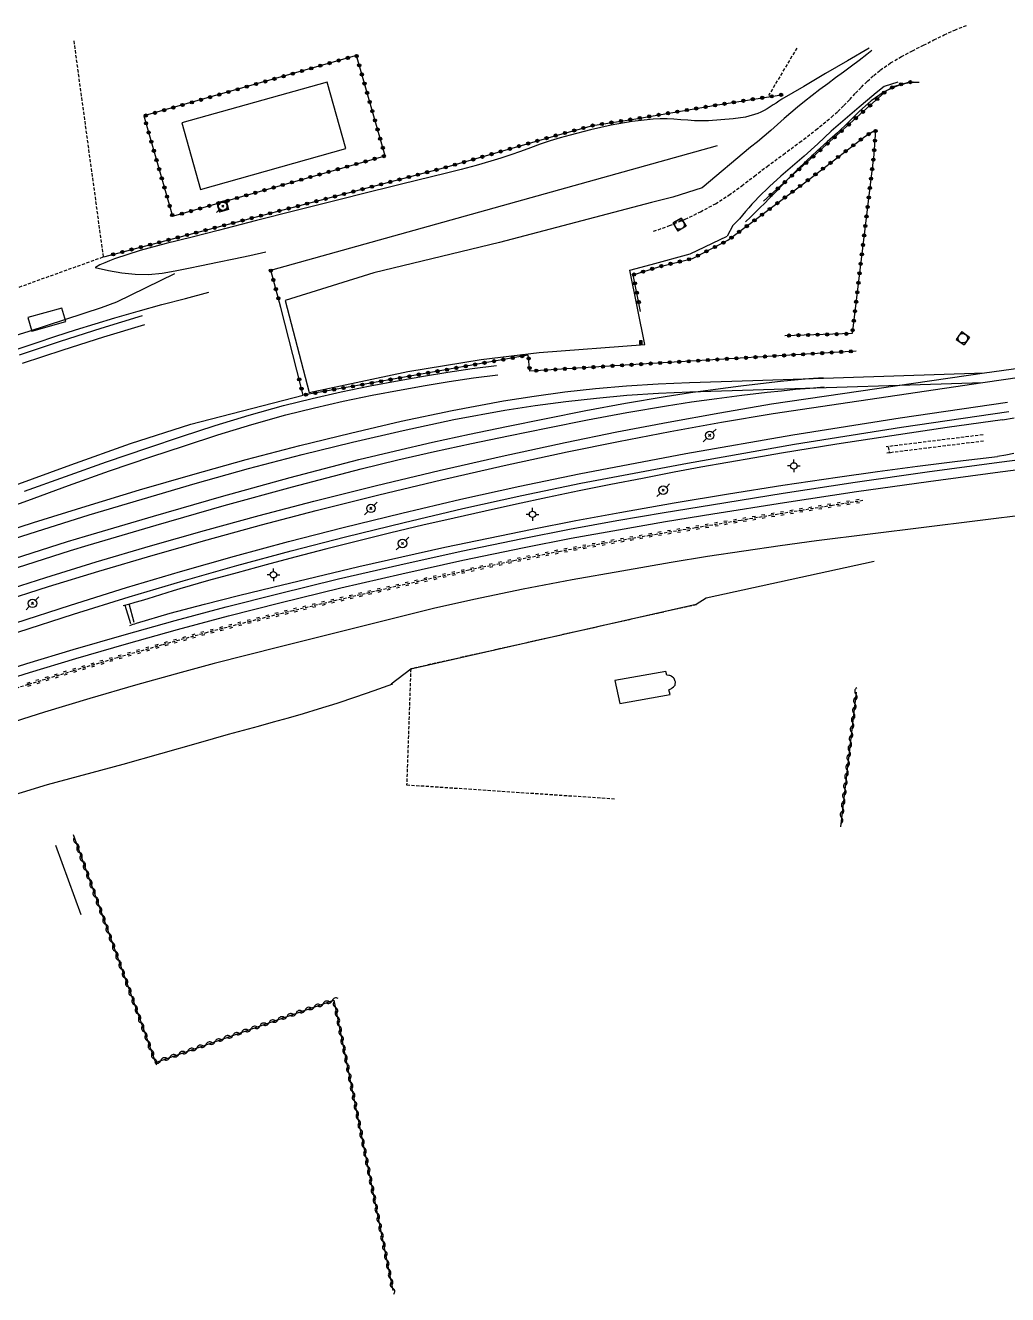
# Model space of a CAD drawing. Header units: millimetres. Extents: x 168000 to 169000, y 125998 to 127000.
# Drawn here: x 168405.4 to 168559.7, y 126371.2 to 126570.7 of the extents above; entities that cross this region are included whole.
import ezdxf

# ---------------------------------------------------------------- set-up
doc = ezdxf.new("R2010")
doc.units = ezdxf.units.MM
doc.linetypes.add('DASHED', pattern=[0.75, 0.5, -0.25])
doc.layers.get('0').update_dxf_attribs({"linetype": 'CONTINUOUS'})
for name, color, linetype in [('W0001', 6, 'DASHED'), ('W0006', 2, 'CONTINUOUS'), ('W0008', 7, 'CONTINUOUS'), ('W0017', 7, 'CONTINUOUS'), ('W0071', 7, 'CONTINUOUS'), ('W0104', 1, 'CONTINUOUS'), ('W0112', 1, 'DASHED'), ('W0211', 2, 'CONTINUOUS'), ('W0214', 2, 'CONTINUOUS'), ('W0220', 5, 'DASHED'), ('W0310', 3, 'CONTINUOUS'), ('W0323', 7, 'CONTINUOUS'), ('W0330', 7, 'CONTINUOUS'), ('W0333', 7, 'CONTINUOUS'), ('W0401', 7, 'CONTINUOUS'), ('W0420', 7, 'CONTINUOUS'), ('W0473', 7, 'CONTINUOUS'), ('W0515', 5, 'CONTINUOUS'), ('W0610', 7, 'CONTINUOUS'), ('W0700', 7, 'CONTINUOUS')]:
    doc.layers.add(name, color=color, linetype=linetype)

# ---------------------------------------------------------------- blocks, each defined once
blk = doc.blocks.new('T610')
for p, q in [((-0.500001, 0), (-1.000002, 0)), ((0, 0.500001), (0, 1.000002)), ((0.500001, 0), (1.000002, 0)), ((0, -0.500001), (0, -1.000002))]:
    blk.add_line(p, q)
blk.add_ellipse((0, 0), major_axis=(-0.353554, 0.353554), ratio=1, start_param=3.926990817, end_param=10.2101761242)
blk = doc.blocks.new('T401')
for p, q in [((-0.3, 0.3), (0, 0.3)), ((-0.3, -0.25), (-0.3, 0.3)), ((-0.3, 0.15), (0, 0.15)), ((-0.3, 0), (0, 0)), ((0, 0.3), (0, -0.25)), ((-0.3, -0.15), (0, -0.15)), ((-0.3, -0.25), (-0.3, -0.3)), ((-0.3, -0.3), (0, -0.3)), ((0, -0.3), (0, -0.25))]:
    blk.add_line(p, q)
blk = doc.blocks.new('T473')
for p, q in [((-0.166667, 0.166667), (0.166667, -0.166667)), ((-0.166667, -0.166667), (0.166667, 0.166667)), ((0.500001, 0.500001), (1.000002, 1.000002)), ((-1.000002, -1.000002), (-0.500001, -0.500001))]:
    blk.add_line(p, q)
blk.add_ellipse((0, 0), major_axis=(0.471405, 0.471405), ratio=1, start_param=5.4977871438, end_param=11.780972451)
blk = doc.blocks.new('T420')
for p, q in [((0.75, 0.75), (-0.75, 0.75)), ((-0.75, 0.75), (-0.75, -0.75)), ((0.75, 0.75), (0.75, -0.75)), ((0.75, -0.75), (-0.75, -0.75))]:
    blk.add_line(p, q)
blk.add_ellipse((0, 0), major_axis=(-0.53, 0.53), ratio=1, start_param=3.926991, end_param=10.210176)
blk = doc.blocks.new('t310o')
at = {"color": 0, "linetype": 'Continuous'}
for centre, start, end in [((-0.5, 0.38), 216.8699, 323.1304), ((0.5, -0.37), 36.8699, 143.1303)]:
    blk.add_arc(centre, 0.625, start, end, dxfattribs=at)
blk = doc.blocks.new('t220o')
at = {"color": 0, "linetype": 'Continuous'}
for p, q in [((-0.25, 0.25), (0.25, 0.25)), ((-0.25, -0.25), (0.25, -0.25))]:
    blk.add_line(p, q, dxfattribs=at)
blk = doc.blocks.new('t323o')
at = {"color": 0, "linetype": 'Continuous'}
for radius in [0.25, 0.15]:
    blk.add_circle((0, 0), radius, dxfattribs=at)

msp = doc.modelspace()

# ---------------------------------------------------------------- linework, layer by layer
at = {"layer": 'W0001'}
msp.add_lwpolyline([(168504.11, 126538.29), (168506.61, 126539.18), (168509.07, 126540.2), (168511.47, 126541.35), (168513.8, 126542.62), (168515.92, 126543.96), (168517.95, 126545.44), (168519.93, 126546.97), (168521.92, 126548.49), (168524.49, 126550.38), (168527.06, 126552.27), (168529.6, 126554.21), (168532.07, 126556.24), (168533.05, 126557.13), (168534, 126558.06), (168534.92, 126559.02), (168535.83, 126559.98), (168536.74, 126560.94), (168537.69, 126561.88), (168538.68, 126562.78), (168539.71, 126563.62), (168541.33, 126564.74), (168543.02, 126565.74), (168544.75, 126566.66), (168546.5, 126567.54), (168548.12, 126568.36), (168549.75, 126569.16), (168551.4, 126569.91), (168553.25, 126570.65)], dxfattribs=at)
at = {"layer": 'W0006'}
msp.add_lwpolyline([(168511.75, 126545.11), (168507.13, 126543.63), (168503.76, 126542.8), (168479.88, 126536.51), (168460.17, 126531.77), (168446.21, 126527.42), (168449.98, 126512.96), (168465.47, 126516.27), (168477.01, 126518.15), (168486.14, 126519.25), (168502.75, 126520.51), (168500.35, 126532.17), (168503.71, 126533.09), (168509.87, 126534.72), (168515.65, 126537.5)], dxfattribs=at)
at = {"layer": 'W0008'}
for points in [[(168538.38, 126566.71), (168537.62, 126566.1), (168536.41, 126565.15), (168535.18, 126564.22), (168533.94, 126563.3), (168532.7, 126562.39), (168531.46, 126561.48), (168530.23, 126560.56), (168529, 126559.63), (168527.79, 126558.68), (168526.71, 126557.8), (168525.66, 126556.9), (168524.61, 126555.99), (168523.57, 126555.06), (168522.52, 126554.15), (168521.47, 126553.24), (168520.4, 126552.35), (168519.3, 126551.49), (168511.75, 126545.11)], [(168542.47, 126561.72), (168540.34, 126561.05), (168539.04, 126560.07), (168537.71, 126558.92), (168536.38, 126557.79), (168534.17, 126555.92), (168532.02, 126554), (168529.89, 126552.05), (168527.75, 126550.11), (168525.94, 126548.52), (168524.11, 126546.93), (168522.31, 126545.32), (168520.56, 126543.65), (168520.04, 126543.1), (168519.53, 126542.54), (168519.04, 126541.98), (168518.56, 126541.4), (168518.07, 126540.83), (168517.57, 126540.26), (168517.06, 126539.71), (168516.53, 126539.18), (168515.65, 126537.5)]]:
    msp.add_lwpolyline(points, dxfattribs=at)
at = {"layer": 'W0017'}
msp.add_lwpolyline([(168448.07, 126516.46), (168445.56, 126526.31)], dxfattribs=at)
at = {"layer": 'W0071'}
msp.add_lwpolyline([(168292.81, 126453.31), (168299.83, 126456.65), (168306.88, 126459.92), (168313.97, 126463.13), (168321.08, 126466.27), (168330.27, 126470.22), (168339.5, 126474.08), (168348.76, 126477.85), (168358.06, 126481.54), (168366.99, 126484.95), (168375.96, 126488.26), (168384.95, 126491.51), (168393.94, 126494.75), (168403.26, 126498.16), (168412.58, 126501.6), (168421.94, 126504.92), (168431.39, 126507.98), (168449.05, 126512.53)], dxfattribs=at)
at = {"layer": 'W0104'}
msp.add_lwpolyline([(168411.16, 126526.23), (168405.81, 126524.74), (168406.41, 126522.6), (168411.75, 126524.09)], close=True, dxfattribs=at)
at = {"layer": 'W0112'}
for points in [[(168354.33, 126511.52), (168417.69, 126534.28), (168413.05, 126568.33)], [(168526.6, 126567.08), (168522.15, 126559.61)], [(168555.85, 126506.3), (168540.61, 126504.41)], [(168555.94, 126505.3), (168540.73, 126503.42)], [(168540.97, 126504.39), (168541.17, 126503.43)], [(168510.84, 126479.6), (168465.95, 126469.52), (168465.31, 126451.29), (168497.98, 126449.1)]]:
    msp.add_lwpolyline(points, dxfattribs=at)
at = {"layer": 'W0211'}
for points in [[(168537.98, 126567.08), (168534.55, 126565.08), (168531.12, 126563.07), (168527.69, 126561.06), (168524.27, 126559.05), (168523.8, 126558.76), (168523.34, 126558.45), (168522.88, 126558.14), (168522.42, 126557.83), (168521.96, 126557.53), (168521.47, 126557.25), (168520.97, 126556.99), (168520.45, 126556.79), (168518.55, 126556.25), (168516.61, 126555.95), (168514.66, 126555.78), (168512.72, 126555.66), (168511.63, 126555.63), (168510.55, 126555.66), (168509.47, 126555.73), (168508.39, 126555.81), (168507.3, 126555.89), (168506.22, 126555.95), (168505.13, 126555.96), (168504.05, 126555.91), (168500.74, 126555.53), (168497.46, 126554.95), (168494.21, 126554.22), (168490.98, 126553.42), (168489.4, 126552.98), (168487.84, 126552.49), (168486.28, 126551.96), (168484.74, 126551.41), (168483.2, 126550.85), (168481.65, 126550.3), (168480.1, 126549.78), (168478.53, 126549.3), (168476.21, 126548.64), (168473.88, 126548.02), (168471.55, 126547.42), (168469.21, 126546.84), (168466.86, 126546.28), (168464.52, 126545.71), (168462.18, 126545.14), (168459.84, 126544.55), (168453.81, 126543.03), (168447.77, 126541.51), (168441.74, 126539.98), (168435.72, 126538.41), (168431.63, 126537.37), (168427.53, 126536.35), (168423.45, 126535.25), (168419.42, 126533.95), (168418.65, 126533.66), (168417.89, 126533.34), (168417.14, 126532.99), (168416.41, 126532.62)], [(168443.96, 126532.18), (168514.12, 126551.76)], [(168428.83, 126531.61), (168419.72, 126527.14), (168417.34, 126526.24), (168405.95, 126522.56), (168391.19, 126517.98)], [(168462.88, 126467.17), (168465.95, 126469.52), (168510.81, 126479.66), (168512.38, 126480.67), (168538.75, 126486.42)], [(168397.04, 126447.73), (168408.87, 126451.32), (168420.78, 126454.56), (168432.62, 126457.9), (168434.98, 126458.58), (168437.33, 126459.24), (168439.69, 126459.88), (168442.06, 126460.52), (168444.42, 126461.17), (168446.77, 126461.82), (168449.13, 126462.5), (168451.47, 126463.21), (168454.4, 126464.14), (168457.32, 126465.11), (168460.23, 126466.12), (168463.12, 126467.16)]]:
    msp.add_lwpolyline(points, dxfattribs=at)
at = {"layer": 'W0214'}
for points in [[(168544.95, 126561.74), (168543.74, 126561.53), (168542.56, 126561.2), (168541.41, 126560.75), (168540.31, 126560.2), (168538.29, 126558.81), (168536.45, 126557.17), (168534.72, 126555.44), (168532.97, 126553.78), (168531.36, 126552.33), (168529.76, 126550.87), (168528.17, 126549.4), (168526.61, 126547.9), (168525.97, 126547.26), (168525.33, 126546.62), (168524.7, 126545.97), (168524.08, 126545.32), (168523.45, 126544.67), (168522.83, 126544.02), (168522.2, 126543.37), (168521.56, 126542.73), (168520.81, 126541.99), (168520.06, 126541.26), (168519.3, 126540.52), (168518.53, 126539.8)], [(168416.39, 126532.62), (168418.45, 126532.11), (168420.55, 126531.76), (168422.66, 126531.56), (168424.78, 126531.52), (168426.88, 126531.68), (168428.96, 126532.05), (168431.02, 126532.5), (168433.06, 126532.92), (168435.61, 126533.42), (168438.14, 126533.95), (168440.68, 126534.5), (168443.2, 126535.08)], [(168403.5, 126519.53), (168407.12, 126520.76), (168410.2, 126521.78), (168413.28, 126522.78), (168416.37, 126523.75), (168419.47, 126524.69), (168423.15, 126525.75), (168426.85, 126526.76), (168430.55, 126527.74), (168434.25, 126528.74)], [(168624.23, 126501.27), (168617.46, 126500.46), (168610.68, 126499.64), (168603.9, 126498.82), (168597.12, 126497.99), (168580.26, 126495.91), (168563.4, 126493.83), (168546.53, 126491.73), (168529.67, 126489.62)], [(168529.67, 126489.62), (168523.96, 126488.85), (168518.26, 126488.02), (168512.56, 126487.15), (168506.88, 126486.22), (168499.1, 126484.89), (168491.33, 126483.5), (168483.59, 126482.02), (168475.86, 126480.42), (168469.54, 126478.99), (168463.24, 126477.45), (168456.96, 126475.85), (168450.67, 126474.27), (168445.46, 126472.97), (168440.26, 126471.67), (168435.06, 126470.34), (168429.88, 126468.95), (168422.7, 126466.93), (168415.54, 126464.84), (168408.4, 126462.69), (168401.28, 126460.48)]]:
    msp.add_lwpolyline(points, dxfattribs=at)
at = {"layer": 'W0220'}
msp.add_lwpolyline([(168536.98, 126495.96), (168532.2, 126495.2), (168527.41, 126494.43), (168522.63, 126493.65), (168517.84, 126492.85), (168510.68, 126491.67), (168503.52, 126490.48), (168496.37, 126489.25), (168489.23, 126487.93), (168482.15, 126486.51), (168475.07, 126485.01), (168468.02, 126483.44), (168460.97, 126481.84), (168454.21, 126480.26), (168447.46, 126478.65), (168440.72, 126476.98), (168434, 126475.23), (168426.93, 126473.29), (168419.88, 126471.26), (168412.86, 126469.17), (168405.84, 126467.04), (168398.89, 126464.86)], dxfattribs=at)
at = {"layer": 'W0310'}
for points in [[(168535.92, 126465.86), (168533.44, 126444.68)], [(168412.91, 126443.49), (168425.84, 126407.66), (168453.89, 126417.47), (168463.16, 126371.8)]]:
    msp.add_lwpolyline(points, dxfattribs=at)
at = {"layer": 'W0323'}
msp.add_lwpolyline([(168428.55, 126540.64), (168461.92, 126550.15), (168457.42, 126565.92), (168424.05, 126556.41), (168428.55, 126540.64)], close=True, dxfattribs=at)
for points in [[(168521.39, 126543.01), (168531.27, 126551.93), (168538.08, 126558.04), (168540.77, 126560.47), (168541.95, 126561.1), (168544.19, 126561.72), (168545.81, 126561.75)], [(168417.75, 126534.29), (168471.33, 126548.3), (168488.8, 126553.35), (168494.58, 126554.93), (168501.3, 126555.98), (168513.83, 126558.1), (168524.17, 126559.75)], [(168502.06, 126525.69), (168500.91, 126531.46), (168504.91, 126532.72), (168510.19, 126534.01), (168515.78, 126536.87), (168528.41, 126546.37), (168537.3, 126553.2), (168538.98, 126554.25), (168538.72, 126550.38), (168535.31, 126522.2), (168524.7, 126521.88)], [(168445.56, 126526.31), (168443.96, 126532.17)], [(168535.94, 126519.47), (168503, 126517.46), (168484.67, 126516.31), (168484.42, 126518.83), (168449.05, 126512.53), (168448.08, 126516.47)]]:
    msp.add_lwpolyline(points, dxfattribs=at)
at = {"layer": 'W0330'}
msp.add_lwpolyline([(168410.16, 126441.8), (168414.12, 126430.89)], dxfattribs=at)
at = {"layer": 'W0333'}
msp.add_lwpolyline([(168432.91, 126544.86), (168455.77, 126551.28), (168452.83, 126561.73), (168429.98, 126555.31), (168432.91, 126544.86)], close=True, dxfattribs=at)
for points in [[(168558.92, 126508.68), (168550.23, 126507.45), (168541.55, 126506.16), (168532.87, 126504.82), (168524.2, 126503.42), (168519.98, 126502.7), (168515.76, 126501.96), (168511.54, 126501.19), (168507.33, 126500.41), (168502.35, 126499.45), (168497.38, 126498.47), (168492.41, 126497.47), (168487.45, 126496.44), (168482.55, 126495.39), (168477.64, 126494.32), (168472.75, 126493.21), (168467.86, 126492.08), (168462.82, 126490.87), (168457.79, 126489.63), (168452.77, 126488.36), (168447.75, 126487.06), (168443.22, 126485.86), (168438.69, 126484.63), (168434.17, 126483.38), (168429.66, 126482.09), (168428.65, 126481.79), (168427.64, 126481.48), (168426.64, 126481.17), (168425.64, 126480.85), (168424.63, 126480.54), (168423.63, 126480.23), (168422.62, 126479.93), (168421.61, 126479.64), (168421.4, 126479.58), (168421.2, 126479.53), (168420.99, 126479.48), (168420.78, 126479.43)], [(168558.92, 126508.68), (168560.75, 126508.95)], [(168560.7, 126503.34), (168559.41, 126503.11), (168558.12, 126502.87)], [(168421.84, 126476.32), (168422.09, 126476.43), (168422.35, 126476.52), (168422.6, 126476.61), (168422.86, 126476.7), (168428.17, 126478.27), (168433.53, 126479.69), (168438.9, 126481.03), (168444.28, 126482.35), (168451.02, 126484), (168457.78, 126485.59), (168464.55, 126487.14), (168471.33, 126488.62), (168478.18, 126490.08), (168485.04, 126491.47), (168491.91, 126492.82), (168498.8, 126494.09), (168507.33, 126495.6), (168515.87, 126497.02), (168524.42, 126498.37), (168532.98, 126499.65), (168539.26, 126500.54), (168545.54, 126501.37), (168551.83, 126502.15), (168558.12, 126502.87)], [(168421.98, 126476.57), (168421.09, 126479.48)], [(168421.67, 126479.78), (168422.48, 126476.84)]]:
    msp.add_lwpolyline(points, dxfattribs=at)
at = {"layer": 'W0515'}
msp.add_lwpolyline([(168506.04, 126469.12), (168498.03, 126467.71), (168498.82, 126464.08), (168506.71, 126465.51), (168506.52, 126466.24), (168506.7, 126466.34), (168506.9, 126466.43), (168507.02, 126466.52), (168507.25, 126466.7), (168507.29, 126466.75), (168507.36, 126466.84), (168507.47, 126466.97), (168507.47, 126466.98), (168507.51, 126467.12), (168507.54, 126467.37), (168507.52, 126467.46), (168507.49, 126467.54), (168507.44, 126467.71), (168507.33, 126467.98), (168507.31, 126468), (168507.22, 126468.08), (168507.07, 126468.21), (168506.84, 126468.38), (168506.79, 126468.4), (168506.66, 126468.46), (168506.52, 126468.49), (168506.17, 126468.5), (168506.04, 126469.12)], close=True, dxfattribs=at)
at = {"layer": 'W0700'}
for points in [[(168404.51, 126518.89), (168410.91, 126521.02), (168417.34, 126523.06), (168423.8, 126525.03)], [(168404.98, 126517.54), (168411.35, 126519.66), (168417.76, 126521.69), (168424.19, 126523.65)], [(168405.28, 126497.42), (168411.72, 126499.75), (168418.17, 126502.06), (168424.65, 126504.27), (168429.94, 126506.03), (168435.24, 126507.75), (168440.57, 126509.38), (168445.95, 126510.89), (168450.47, 126512.02), (168455.02, 126513.04), (168459.58, 126513.98), (168464.16, 126514.86), (168467.96, 126515.54), (168471.78, 126516.16), (168475.6, 126516.72), (168479.43, 126517.22)], [(168398.43, 126489.87), (168406.69, 126492.53), (168414.98, 126495.11), (168423.33, 126497.63), (168431.7, 126500.07), (168440.1, 126502.41), (168448.53, 126504.6), (168456.48, 126506.56), (168464.45, 126508.43), (168472.46, 126510.14), (168480.52, 126511.64), (168485.33, 126512.39), (168490.16, 126513.03), (168495, 126513.56), (168499.84, 126514), (168504.8, 126514.33), (168509.75, 126514.54), (168514.71, 126514.7), (168519.67, 126514.86), (168556.09, 126516.02)], [(168399.34, 126493.69), (168405.78, 126496), (168412.21, 126498.34), (168418.65, 126500.63), (168425.12, 126502.85), (168430.39, 126504.59), (168435.67, 126506.31), (168440.98, 126507.94), (168446.33, 126509.44), (168450.82, 126510.56), (168455.35, 126511.58), (168459.89, 126512.51), (168464.44, 126513.39), (168468.22, 126514.06), (168472, 126514.68), (168475.8, 126515.23), (168479.61, 126515.73)], [(168400.71, 126481.36), (168408.62, 126483.89), (168416.55, 126486.33), (168425.05, 126488.85), (168433.58, 126491.28), (168442.14, 126493.61), (168450.72, 126495.86), (168460.56, 126498.33), (168470.43, 126500.7), (168480.32, 126502.96), (168490.23, 126505.11), (168498.31, 126506.76), (168506.41, 126508.31), (168514.52, 126509.77), (168522.64, 126511.16), (168556.09, 126516.02)], [(168403.72, 126486.86), (168406.49, 126487.77), (168409.27, 126488.66), (168412.05, 126489.53), (168414.84, 126490.38), (168425.53, 126493.54), (168436.25, 126496.62), (168446.99, 126499.59), (168457.78, 126502.4), (168463.57, 126503.8), (168469.37, 126505.12), (168475.19, 126506.38), (168481.02, 126507.6), (168487.22, 126508.88), (168493.44, 126510.11), (168499.67, 126511.27), (168505.92, 126512.34), (168509.88, 126512.95), (168513.84, 126513.5), (168517.81, 126514), (168521.78, 126514.46), (168524.02, 126514.71), (168526.25, 126514.93), (168528.49, 126515.13), (168530.73, 126515.31)], [(168555.82, 126514.53), (168561.97, 126515.43)], [(168556.09, 126516.02), (168561.8, 126516.84)], [(168398.89, 126488.46), (168407.14, 126491.12), (168415.42, 126493.7), (168423.75, 126496.21), (168432.1, 126498.65), (168440.47, 126500.98), (168448.89, 126503.18), (168456.81, 126505.13), (168464.75, 126506.98), (168472.73, 126508.69), (168480.75, 126510.18), (168485.52, 126510.93), (168490.31, 126511.56), (168495.11, 126512.08), (168499.92, 126512.52), (168504.87, 126512.86), (168509.82, 126513.07), (168514.77, 126513.22), (168519.72, 126513.39), (168555.82, 126514.53)], [(168401.18, 126479.92), (168409.07, 126482.45), (168416.98, 126484.88), (168425.47, 126487.4), (168433.99, 126489.82), (168442.53, 126492.16), (168451.09, 126494.4), (168460.92, 126496.87), (168470.76, 126499.23), (168480.63, 126501.49), (168490.53, 126503.63), (168498.6, 126505.27), (168506.68, 126506.82), (168514.78, 126508.28), (168522.89, 126509.67), (168555.82, 126514.53)], [(168404.19, 126485.44), (168406.95, 126486.34), (168409.72, 126487.24), (168412.5, 126488.11), (168415.28, 126488.95), (168425.96, 126492.1), (168436.65, 126495.18), (168447.38, 126498.14), (168458.16, 126500.95), (168463.92, 126502.35), (168469.71, 126503.67), (168475.51, 126504.92), (168481.31, 126506.14), (168487.5, 126507.41), (168493.7, 126508.64), (168499.91, 126509.8), (168506.14, 126510.86), (168510.08, 126511.47), (168514.03, 126512.01), (168517.98, 126512.51), (168521.94, 126512.98), (168524.17, 126513.22), (168526.41, 126513.45), (168528.65, 126513.65), (168530.89, 126513.82)], [(168403.75, 126476.7), (168412.51, 126479.55), (168421.3, 126482.29), (168429.76, 126484.8), (168438.25, 126487.21), (168446.77, 126489.51), (168455.32, 126491.72), (168464.55, 126494), (168473.8, 126496.19), (168483.08, 126498.25), (168492.4, 126500.17), (168509.16, 126503.35), (168525.97, 126506.29), (168542.82, 126508.98), (168559.7, 126511.42)], [(168404.22, 126475.27), (168412.96, 126478.12), (168421.73, 126480.85), (168430.18, 126483.36), (168438.65, 126485.76), (168447.16, 126488.06), (168455.69, 126490.27), (168464.9, 126492.54), (168474.13, 126494.72), (168483.39, 126496.78), (168492.69, 126498.7), (168509.43, 126501.87), (168526.21, 126504.81), (168543.04, 126507.49), (168559.91, 126509.94)], [(168398.4, 126468.07), (168405.65, 126470.35), (168412.92, 126472.54), (168420.92, 126474.86), (168428.94, 126477.1), (168436.98, 126479.25), (168445.05, 126481.31), (168454.62, 126483.65), (168464.22, 126485.88), (168473.85, 126488.01), (168483.5, 126490.02), (168490.9, 126491.47), (168498.32, 126492.81), (168505.75, 126494.09), (168513.19, 126495.32), (168524.47, 126497.12), (168535.77, 126498.84), (168547.08, 126500.47), (168558.41, 126502.02)], [(168558.41, 126502.02), (168564.09, 126502.74)], [(168558.56, 126500.5), (168564.25, 126501.23)], [(168398.83, 126466.69), (168406.07, 126468.96), (168413.33, 126471.15), (168421.31, 126473.47), (168429.32, 126475.7), (168437.35, 126477.85), (168445.41, 126479.91), (168454.96, 126482.24), (168464.54, 126484.47), (168474.14, 126486.59), (168483.77, 126488.6), (168491.16, 126490.04), (168498.57, 126491.39), (168505.99, 126492.67), (168513.42, 126493.9), (168524.69, 126495.68), (168535.97, 126497.38), (168547.26, 126498.98), (168558.56, 126500.5)]]:
    msp.add_lwpolyline(points, dxfattribs=at)

# ---------------------------------------------------------------- block references
at = {"layer": 'W0220'}
for p, rotation in [((168531.72, 126495.12), 189.1461965124362), ((168533.2, 126495.36), 189.0093613789591), ((168534.69, 126495.59), 189.0093613789591), ((168536.17, 126495.83), 189.0093613789591), ((168518.4, 126492.94), 189.4197464656954), ((168519.88, 126493.19), 189.4197464656954), ((168521.36, 126493.44), 189.4197464656954), ((168522.84, 126493.68), 189.2829915411657), ((168524.32, 126493.92), 189.2829915411657), ((168525.8, 126494.16), 189.2829915411657), ((168527.28, 126494.41), 189.2829915411657), ((168528.76, 126494.64), 189.1461965124362), ((168530.24, 126494.88), 189.1461965124362), ((168506.56, 126490.99), 189.3844973393781), ((168508.04, 126491.23), 189.3844973393781), ((168509.52, 126491.47), 189.3844973393781), ((168511, 126491.72), 189.400405753987), ((168512.48, 126491.96), 189.400405753987), ((168513.96, 126492.21), 189.400405753987), ((168515.44, 126492.45), 189.400405753987), ((168516.92, 126492.7), 189.400405753987), ((168494.74, 126488.95), 190.5074162148175), ((168496.21, 126489.22), 190.5074162148175), ((168497.69, 126489.48), 189.753533175474), ((168499.17, 126489.73), 189.753533175474), ((168500.64, 126489.99), 189.753533175474), ((168502.12, 126490.24), 189.753533175474), ((168503.6, 126490.5), 189.3844973393781), ((168505.08, 126490.74), 189.3844973393781), ((168484.42, 126486.97), 191.3321619064988), ((168485.9, 126487.26), 191.3321619064988), ((168487.37, 126487.56), 191.3321619064988), ((168488.84, 126487.85), 191.3321619064988), ((168490.31, 126488.13), 190.5074162148175), ((168491.79, 126488.4), 190.5074162148175), ((168493.26, 126488.68), 190.5074162148175), ((168475.62, 126485.12), 191.999490374251), ((168477.08, 126485.43), 191.999490374251), ((168478.55, 126485.75), 191.999490374251), ((168480.02, 126486.06), 191.999490374251), ((168481.48, 126486.37), 191.999490374251), ((168482.95, 126486.67), 191.3321619064988), ((168466.83, 126483.17), 192.8353212558851), ((168468.29, 126483.5), 192.5005516895408), ((168469.76, 126483.83), 192.5005516895408), ((168471.22, 126484.15), 192.5005516895408), ((168472.69, 126484.48), 192.5005516895408), ((168474.15, 126484.8), 192.5005516895408), ((168458.06, 126481.16), 193.0971590862578), ((168459.52, 126481.5), 193.0971590862578), ((168460.98, 126481.84), 192.8353212558851), ((168462.44, 126482.17), 192.8353212558851), ((168463.9, 126482.5), 192.8353212558851), ((168465.37, 126482.84), 192.8353212558851), ((168449.3, 126479.09), 193.4279350748841), ((168450.76, 126479.44), 193.4279350748841), ((168452.22, 126479.79), 193.4279350748841), ((168453.68, 126480.14), 193.4279350748841), ((168455.14, 126480.48), 193.0971590862578), ((168456.6, 126480.82), 193.0971590862578), ((168440.56, 126476.94), 194.6179419884553), ((168442.02, 126477.3), 193.9348720175542), ((168443.47, 126477.66), 193.9348720175542), ((168444.93, 126478.02), 193.9348720175542), ((168446.38, 126478.38), 193.9348720175542), ((168447.84, 126478.74), 193.4279350748841), ((168433.3, 126475.04), 195.3539328630173), ((168434.75, 126475.42), 194.6179419884553), ((168436.21, 126475.8), 194.6179419884553), ((168437.66, 126476.18), 194.6179419884553), ((168439.11, 126476.56), 194.6179419884553), ((168426.08, 126473.04), 196.0174001715203), ((168427.52, 126473.45), 195.3539328630173), ((168428.97, 126473.84), 195.3539328630173), ((168430.41, 126474.24), 195.3539328630173), ((168431.86, 126474.64), 195.3539328630173), ((168418.87, 126470.96), 196.5541309206085), ((168420.31, 126471.38), 196.0174001715203), ((168421.75, 126471.8), 196.0174001715203), ((168423.19, 126472.21), 196.0174001715203), ((168424.63, 126472.63), 196.0174001715203), ((168413.12, 126469.25), 196.5541309206085), ((168414.56, 126469.68), 196.5541309206085), ((168415.99, 126470.11), 196.5541309206085), ((168417.43, 126470.53), 196.5541309206085), ((168405.94, 126467.07), 196.9641098028733), ((168407.38, 126467.5), 196.9641098028733), ((168408.81, 126467.94), 196.9641098028733), ((168410.25, 126468.38), 196.9641098028733), ((168411.68, 126468.82), 196.9641098028733)]:
    msp.add_blockref('t220o', p, dxfattribs=dict(at, rotation=rotation))
at = {"layer": 'W0310'}
for p, rotation in [((168535.88, 126465.53), 263.3275064475762), ((168535.53, 126462.55), 263.3275064475762), ((168535.71, 126464.04), 263.3275064475762), ((168535.36, 126461.06), 263.3275064475762), ((168535.19, 126459.57), 263.3275064475762), ((168534.84, 126456.59), 263.3275064475762), ((168535.01, 126458.08), 263.3275064475762), ((168534.66, 126455.1), 263.3275064475762), ((168534.49, 126453.61), 263.3275064475762), ((168534.14, 126450.63), 263.3275064475762), ((168534.31, 126452.12), 263.3275064475762), ((168533.97, 126449.14), 263.3275064475762), ((168533.79, 126447.65), 263.3275064475762), ((168533.62, 126446.16), 263.3275064475762), ((168413.42, 126442.08), 289.8553715592093), ((168413.92, 126440.67), 289.8553715592093), ((168414.43, 126439.26), 289.8553715592093), ((168414.94, 126437.85), 289.8553715592093), ((168415.45, 126436.44), 289.8553715592093), ((168415.96, 126435.03), 289.8553715592093), ((168416.47, 126433.62), 289.8553715592093), ((168416.98, 126432.21), 289.8553715592093), ((168417.49, 126430.79), 289.8553715592093), ((168418, 126429.38), 289.8553715592093), ((168418.51, 126427.97), 289.8553715592093), ((168419.02, 126426.56), 289.8553715592093), ((168419.53, 126425.15), 289.8553715592093), ((168420.04, 126423.74), 289.8553715592093), ((168420.55, 126422.33), 289.8553715592093), ((168421.06, 126420.92), 289.8553715592093), ((168421.57, 126419.51), 289.8553715592093), ((168422.08, 126418.1), 289.8553715592093), ((168422.59, 126416.69), 289.8553715592093), ((168452.19, 126416.87), 19.26920559982741), ((168453.6, 126417.37), 19.26920559982741), ((168423.1, 126415.28), 289.8553715592093), ((168446.52, 126414.89), 19.26920559982741), ((168447.94, 126415.39), 19.26920559982741), ((168449.36, 126415.88), 19.26920559982741), ((168450.77, 126416.38), 19.26920559982741), ((168454.13, 126416.3), 281.467382447041), ((168454.43, 126414.83), 281.467382447041), ((168423.6, 126413.86), 289.8553715592093), ((168424.11, 126412.45), 289.8553715592093), ((168440.86, 126412.91), 19.26920559982741), ((168442.28, 126413.41), 19.26920559982741), ((168443.69, 126413.9), 19.26920559982741), ((168445.11, 126414.4), 19.26920559982741), ((168454.73, 126413.36), 281.467382447041), ((168424.62, 126411.04), 289.8553715592093), ((168435.2, 126410.93), 19.26920559982741), ((168436.61, 126411.43), 19.26920559982741), ((168438.03, 126411.92), 19.26920559982741), ((168439.44, 126412.42), 19.26920559982741), ((168455.02, 126411.89), 281.467382447041), ((168455.32, 126410.42), 281.467382447041), ((168425.13, 126409.63), 289.8553715592093), ((168429.53, 126408.95), 19.26920559982741), ((168430.95, 126409.45), 19.26920559982741), ((168432.36, 126409.94), 19.26920559982741), ((168433.78, 126410.44), 19.26920559982741), ((168455.62, 126408.95), 281.467382447041), ((168425.64, 126408.22), 289.8553715592093), ((168426.7, 126407.96), 19.26920559982741), ((168428.12, 126408.46), 19.26920559982741), ((168455.92, 126407.48), 281.467382447041), ((168456.22, 126406.01), 281.467382447041), ((168456.51, 126404.54), 281.467382447041), ((168456.81, 126403.07), 281.467382447041), ((168457.11, 126401.6), 281.467382447041), ((168457.41, 126400.13), 281.467382447041), ((168457.71, 126398.66), 281.467382447041), ((168458.01, 126397.19), 281.467382447041), ((168458.3, 126395.72), 281.467382447041), ((168458.6, 126394.25), 281.467382447041), ((168458.9, 126392.78), 281.467382447041), ((168459.2, 126391.31), 281.467382447041), ((168459.5, 126389.84), 281.467382447041), ((168459.79, 126388.37), 281.467382447041), ((168460.09, 126386.9), 281.467382447041), ((168460.39, 126385.43), 281.467382447041), ((168460.69, 126383.96), 281.467382447041), ((168460.99, 126382.49), 281.467382447041), ((168461.29, 126381.02), 281.467382447041), ((168461.58, 126379.55), 281.467382447041), ((168461.88, 126378.08), 281.467382447041), ((168462.18, 126376.61), 281.467382447041), ((168462.48, 126375.14), 281.467382447041), ((168462.78, 126373.67), 281.467382447041), ((168463.08, 126372.2), 281.467382447041)]:
    msp.add_blockref('t310o', p, dxfattribs=dict(at, rotation=rotation))
at = {"layer": 'W0323'}
for p, rotation in [((168453.19, 126564.72), 195.9077504005269), ((168454.64, 126565.13), 195.9077504005269), ((168456.08, 126565.54), 195.9077504005269), ((168457.45, 126565.82), 105.9261997279164), ((168447.42, 126563.07), 195.9077504005269), ((168448.87, 126563.48), 195.9077504005269), ((168450.31, 126563.89), 195.9077504005269), ((168451.75, 126564.31), 195.9077504005269), ((168457.86, 126564.38), 105.9261997279164), ((168458.27, 126562.94), 105.9261997279164), ((168440.21, 126561.02), 195.9077504005269), ((168441.65, 126561.43), 195.9077504005269), ((168443.1, 126561.84), 195.9077504005269), ((168444.54, 126562.25), 195.9077504005269), ((168445.98, 126562.66), 195.9077504005269), ((168458.69, 126561.5), 105.9261997279164), ((168541.58, 126560.9), 28.18260842236363), ((168542.99, 126561.39), 15.36790552497477), ((168544.44, 126561.72), 0.9519038222797978), ((168433, 126558.96), 195.9077504005269), ((168434.44, 126559.37), 195.9077504005269), ((168435.88, 126559.78), 195.9077504005269), ((168437.33, 126560.19), 195.9077504005269), ((168438.77, 126560.61), 195.9077504005269), ((168459.1, 126560.05), 105.9261997279164), ((168518.2, 126558.8), 9.05225143095711), ((168519.69, 126559.04), 9.05225143095711), ((168521.17, 126559.27), 9.05225143095711), ((168522.65, 126559.51), 9.05225143095711), ((168524.13, 126559.74), 9.05225143095711), ((168539.22, 126559.07), 42.06719177230006), ((168540.33, 126560.08), 42.06719177230006), ((168425.79, 126556.91), 195.9077504005269), ((168427.23, 126557.32), 195.9077504005269), ((168428.67, 126557.73), 195.9077504005269), ((168430.11, 126558.14), 195.9077504005269), ((168431.56, 126558.55), 195.9077504005269), ((168459.51, 126558.61), 105.9261997279164), ((168459.92, 126557.17), 105.9261997279164), ((168506.37, 126556.84), 9.59350992472134), ((168507.84, 126557.09), 9.59350992472134), ((168509.32, 126557.34), 9.59350992472134), ((168510.8, 126557.59), 9.59350992472134), ((168512.28, 126557.84), 9.59350992472134), ((168513.76, 126558.09), 9.59350992472134), ((168515.24, 126558.33), 9.05225143095711), ((168516.72, 126558.56), 9.05225143095711), ((168536.99, 126557.07), 41.92301974035743), ((168538.11, 126558.07), 42.06719177230006), ((168424.34, 126556.49), 195.9077504005269), ((168424.37, 126555.26), 285.927158467218), ((168460.33, 126555.73), 105.9261997279164), ((168494.52, 126554.92), 15.30458605083627), ((168496, 126555.16), 8.881959802064298), ((168497.48, 126555.39), 8.881959802064298), ((168498.97, 126555.62), 8.881959802064298), ((168500.45, 126555.85), 8.881959802064298), ((168501.93, 126556.09), 9.59350992472134), ((168503.41, 126556.34), 9.59350992472134), ((168504.89, 126556.59), 9.59350992472134), ((168534.76, 126555.06), 41.92301974035743), ((168535.87, 126556.06), 41.92301974035743), ((168424.79, 126553.82), 285.927158467218), ((168460.74, 126554.28), 105.9261997279164), ((168461.15, 126552.84), 105.9261997279164), ((168487.29, 126552.92), 16.13884356147931), ((168488.73, 126553.33), 16.13884356147931), ((168490.18, 126553.73), 15.30458605083627), ((168491.63, 126554.13), 15.30458605083627), ((168493.07, 126554.52), 15.30458605083627), ((168532.53, 126553.06), 41.92301974035743), ((168533.64, 126554.06), 41.92301974035743), ((168536.66, 126552.71), 37.50687744494874), ((168537.89, 126553.56), 31.92288174241229), ((168538.97, 126554.04), 266.0797309476074), ((168425.2, 126552.38), 285.927158467218), ((168425.61, 126550.94), 285.927158467218), ((168461.57, 126551.4), 105.9261997279164), ((168480.09, 126550.83), 16.13884356147931), ((168481.53, 126551.25), 16.13884356147931), ((168482.97, 126551.67), 16.13884356147931), ((168484.41, 126552.08), 16.13884356147931), ((168485.85, 126552.5), 16.13884356147931), ((168530.3, 126551.05), 42.0848327438711), ((168531.41, 126552.06), 41.92301974035743), ((168534.28, 126550.88), 37.50687744494874), ((168535.47, 126551.79), 37.50687744494874), ((168538.76, 126551.04), 266.0797309476074), ((168538.87, 126552.54), 266.0797309476074), ((168426.02, 126549.49), 285.927158467218), ((168457.4, 126548.86), 15.90616262957148), ((168458.84, 126549.27), 15.90616262957148), ((168460.28, 126549.69), 15.90616262957148), ((168461.73, 126550.1), 15.90616262957148), ((168472.88, 126548.75), 16.13884356147931), ((168474.33, 126549.16), 16.13884356147931), ((168475.77, 126549.58), 16.13884356147931), ((168477.21, 126550), 16.13884356147931), ((168478.65, 126550.42), 16.13884356147931), ((168528.07, 126549.04), 42.0848327438711), ((168529.18, 126550.05), 42.0848327438711), ((168531.9, 126549.05), 37.50687744494874), ((168533.09, 126549.97), 37.50687744494874), ((168538.62, 126549.55), 263.1072906431129), ((168426.43, 126548.05), 285.927158467218), ((168450.19, 126546.81), 15.90616262957148), ((168451.63, 126547.22), 15.90616262957148), ((168453.07, 126547.63), 15.90616262957148), ((168454.51, 126548.04), 15.90616262957148), ((168455.96, 126548.45), 15.90616262957148), ((168465.64, 126546.81), 14.65604276694461), ((168467.09, 126547.19), 14.65604276694461), ((168468.54, 126547.57), 14.65604276694461), ((168469.99, 126547.95), 14.65604276694461), ((168471.44, 126548.33), 16.13884356147931), ((168525.84, 126547.03), 42.0848327438711), ((168526.96, 126548.03), 42.0848327438711), ((168529.52, 126547.23), 37.50687744494874), ((168530.71, 126548.14), 37.50687744494874), ((168538.44, 126548.06), 263.1072906431129), ((168426.84, 126546.61), 285.927158467218), ((168427.26, 126545.17), 285.927158467218), ((168444.42, 126545.16), 15.90616262957148), ((168445.86, 126545.57), 15.90616262957148), ((168447.3, 126545.99), 15.90616262957148), ((168448.74, 126546.4), 15.90616262957148), ((168458.38, 126544.91), 14.65604276694461), ((168459.83, 126545.29), 14.65604276694461), ((168461.29, 126545.67), 14.65604276694461), ((168462.74, 126546.05), 14.65604276694461), ((168464.19, 126546.43), 14.65604276694461), ((168523.62, 126545.02), 42.0848327438711), ((168524.73, 126546.02), 42.0848327438711), ((168527.13, 126545.41), 36.97214409367205), ((168528.33, 126546.31), 36.97214409367205), ((168538.08, 126545.08), 263.1072906431129), ((168538.26, 126546.57), 263.1072906431129), ((168427.67, 126543.72), 285.927158467218), ((168437.2, 126543.11), 15.90616262957148), ((168438.64, 126543.52), 15.90616262957148), ((168440.09, 126543.93), 15.90616262957148), ((168441.53, 126544.34), 15.90616262957148), ((168442.97, 126544.75), 15.90616262957148), ((168451.13, 126543.01), 14.65604276694461), ((168452.58, 126543.39), 14.65604276694461), ((168454.03, 126543.77), 14.65604276694461), ((168455.48, 126544.15), 14.65604276694461), ((168456.93, 126544.53), 14.65604276694461), ((168522.5, 126544.01), 42.0848327438711), ((168524.73, 126543.61), 36.97214409367205), ((168525.93, 126544.51), 36.97214409367205), ((168537.9, 126543.6), 263.1072906431129), ((168428.08, 126542.28), 285.927158467218), ((168428.49, 126540.84), 285.927158467218), ((168429.99, 126541.05), 15.90616262957148), ((168431.43, 126541.46), 15.90616262957148), ((168432.87, 126541.87), 15.90616262957148), ((168434.32, 126542.29), 15.90616262957148), ((168435.76, 126542.7), 15.90616262957148), ((168443.87, 126541.12), 14.65604276694461), ((168445.32, 126541.5), 14.65604276694461), ((168446.77, 126541.88), 14.65604276694461), ((168448.23, 126542.25), 14.65604276694461), ((168449.68, 126542.63), 14.65604276694461), ((168521.14, 126540.9), 36.97214409367205), ((168522.34, 126541.8), 36.97214409367205), ((168523.54, 126542.71), 36.97214409367205), ((168537.72, 126542.11), 263.1072906431129), ((168435.16, 126538.84), 14.65604276694461), ((168436.62, 126539.22), 14.65604276694461), ((168438.07, 126539.6), 14.65604276694461), ((168439.52, 126539.98), 14.65604276694461), ((168440.97, 126540.36), 14.65604276694461), ((168442.42, 126540.74), 14.65604276694461), ((168518.74, 126539.1), 36.97214409367205), ((168519.94, 126540), 36.97214409367205), ((168537.36, 126539.13), 263.1072906431129), ((168537.54, 126540.62), 263.1072906431129), ((168427.91, 126536.94), 14.65604276694461), ((168429.36, 126537.32), 14.65604276694461), ((168430.81, 126537.7), 14.65604276694461), ((168432.26, 126538.08), 14.65604276694461), ((168433.71, 126538.46), 14.65604276694461), ((168516.35, 126537.29), 36.97214409367205), ((168517.54, 126538.19), 36.97214409367205), ((168537.18, 126537.64), 263.1072906431129), ((168420.65, 126535.04), 14.65604276694461), ((168422.1, 126535.42), 14.65604276694461), ((168423.55, 126535.8), 14.65604276694461), ((168425.01, 126536.18), 14.65604276694461), ((168426.46, 126536.56), 14.65604276694461), ((168512.4, 126535.14), 27.0383232175071), ((168513.74, 126535.82), 27.0383232175071), ((168515.07, 126536.51), 27.0383232175071), ((168537, 126536.15), 263.1072906431129), ((168419.2, 126534.66), 14.65604276694461), ((168505.32, 126532.82), 13.71670131897196), ((168506.77, 126533.18), 13.71670131897196), ((168508.23, 126533.53), 13.71670131897196), ((168509.69, 126533.89), 13.71670131897196), ((168511.07, 126534.46), 27.0383232175071), ((168536.64, 126533.17), 263.1072906431129), ((168536.82, 126534.66), 263.1072906431129), ((168443.98, 126532.1), 105.2534640468608), ((168501.02, 126531.49), 17.56257937504966), ((168502.45, 126531.95), 17.56257937504966), ((168503.88, 126532.4), 17.56257937504966), ((168536.46, 126531.68), 263.1072906431129), ((168444.37, 126530.65), 105.2534640468608), ((168444.77, 126529.2), 105.2534640468608), ((168501.18, 126530.1), 101.3366829862753), ((168536.28, 126530.19), 263.1072906431129), ((168445.16, 126527.76), 105.2534640468608), ((168501.47, 126528.63), 101.3366829862753), ((168501.77, 126527.16), 101.3366829862753), ((168535.92, 126527.21), 263.1072906431129), ((168536.1, 126528.7), 263.1072906431129), ((168535.74, 126525.73), 263.1072906431129), ((168535.56, 126524.24), 263.1072906431129), ((168525.37, 126521.9), 181.6845256117684), ((168526.87, 126521.95), 181.6845256117684), ((168528.37, 126521.99), 181.6845256117684), ((168529.87, 126522.03), 181.6845256117684), ((168531.37, 126522.08), 181.6845256117684), ((168532.87, 126522.12), 181.6845256117684), ((168534.37, 126522.17), 181.6845256117684), ((168535.38, 126522.75), 263.1072906431129), ((168526.09, 126518.87), 183.492853453721), ((168527.59, 126518.96), 183.492853453721), ((168529.09, 126519.05), 183.492853453721), ((168530.59, 126519.14), 183.492853453721), ((168532.08, 126519.24), 183.492853453721), ((168533.58, 126519.33), 183.492853453721), ((168535.08, 126519.42), 183.492853453721), ((168474.6, 126517.08), 190.0898461713346), ((168476.07, 126517.34), 190.0898461713346), ((168477.55, 126517.61), 190.0898461713346), ((168479.03, 126517.87), 190.0898461713346), ((168480.5, 126518.13), 190.0898461713346), ((168481.98, 126518.39), 190.0898461713346), ((168483.46, 126518.66), 190.0898461713346), ((168484.47, 126518.3), 95.81437337734906), ((168494.65, 126516.94), 183.5817849793544), ((168496.15, 126517.03), 183.5817849793544), ((168497.65, 126517.13), 183.5817849793544), ((168499.14, 126517.22), 183.5817849793544), ((168500.64, 126517.31), 183.5817849793544), ((168502.14, 126517.41), 183.5817849793544), ((168503.64, 126517.5), 183.492853453721), ((168505.13, 126517.59), 183.492853453721), ((168506.63, 126517.68), 183.492853453721), ((168508.13, 126517.77), 183.492853453721), ((168509.62, 126517.86), 183.492853453721), ((168511.12, 126517.96), 183.492853453721), ((168512.62, 126518.05), 183.492853453721), ((168514.12, 126518.14), 183.492853453721), ((168515.61, 126518.23), 183.492853453721), ((168517.11, 126518.32), 183.492853453721), ((168518.61, 126518.41), 183.492853453721), ((168520.1, 126518.5), 183.492853453721), ((168521.6, 126518.6), 183.492853453721), ((168523.1, 126518.69), 183.492853453721), ((168524.6, 126518.78), 183.492853453721), ((168448.44, 126515.01), 103.9230718474123), ((168462.78, 126514.98), 190.0898461713346), ((168464.26, 126515.24), 190.0898461713346), ((168465.74, 126515.5), 190.0898461713346), ((168467.21, 126515.77), 190.0898461713346), ((168468.69, 126516.03), 190.0898461713346), ((168470.17, 126516.29), 190.0898461713346), ((168471.64, 126516.55), 190.0898461713346), ((168473.12, 126516.82), 190.0898461713346), ((168484.62, 126516.81), 95.81437337734906), ((168485.67, 126516.38), 183.5817849793544), ((168487.17, 126516.47), 183.5817849793544), ((168488.66, 126516.56), 183.5817849793544), ((168490.16, 126516.66), 183.5817849793544), ((168491.66, 126516.75), 183.5817849793544), ((168493.16, 126516.84), 183.5817849793544), ((168448.8, 126513.56), 103.9230718474123), ((168450.97, 126512.88), 190.0898461713346), ((168452.45, 126513.14), 190.0898461713346), ((168453.92, 126513.4), 190.0898461713346), ((168455.4, 126513.66), 190.0898461713346), ((168456.88, 126513.93), 190.0898461713346), ((168458.35, 126514.19), 190.0898461713346), ((168459.83, 126514.45), 190.0898461713346), ((168461.31, 126514.71), 190.0898461713346), ((168449.49, 126512.61), 190.0898461713346)]:
    msp.add_blockref('t323o', p, dxfattribs=dict(at, rotation=rotation))
at = {"layer": 'W0401'}
msp.add_blockref('T401', (168502.26, 126520.8), dxfattribs=at)
at = {"layer": 'W0420'}
for p, rotation in [((168436.42, 126542.22), 15.88498825554267), ((168508.17, 126539.34), 30.84490570781147), ((168552.69, 126521.48), 54.81059150528218)]:
    msp.add_blockref('T420', p, dxfattribs=dict(at, rotation=rotation))
at = {"layer": 'W0473'}
for p in [(168436.42, 126542.22), (168512.91, 126506.21), (168505.61, 126497.59), (168459.7, 126494.74), (168464.67, 126489.22), (168406.53, 126479.81)]:
    msp.add_blockref('T473', p, dxfattribs=at)
at = {"layer": 'W0610'}
for p in [(168526.12, 126501.42), (168485.09, 126493.8), (168444.38, 126484.3)]:
    msp.add_blockref('T610', p, dxfattribs=at)

doc.saveas('drawing.dxf')
